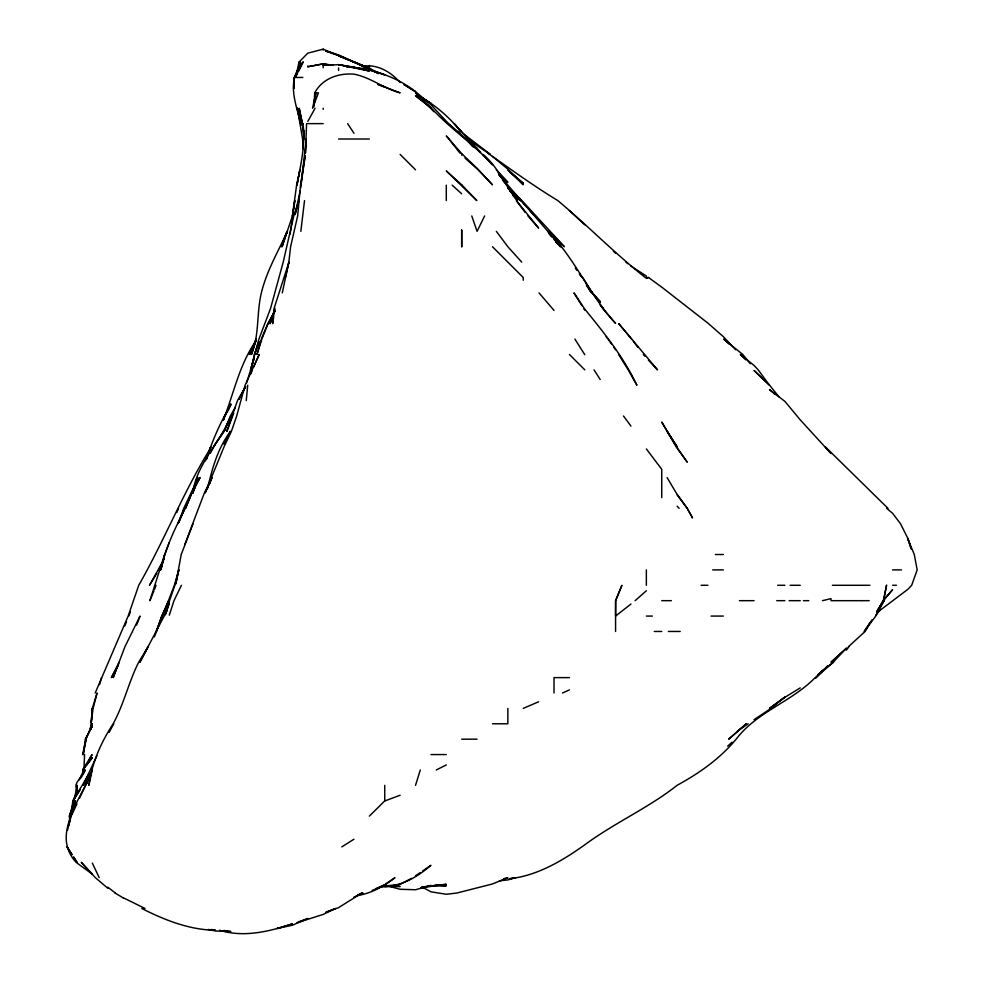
<?xml version="1.0" encoding="UTF-8"?>
<svg xmlns="http://www.w3.org/2000/svg" width="983" height="983" viewBox="0 0 983 983"><rect width="100%" height="100%" fill="white"/><g stroke="black" fill="none" stroke-linecap="round" stroke-linejoin="round"><path stroke-width="1.47" d="M83.801 772.749L84.563 754.563L82.572 754.563L86.135 739.179L83.518 753.162M305.406 153.004L306.61 123.625M76.785 792.335L76.932 785.343L76.846 792.273M290.157 234.151L294.814 200.569L292.418 215.953L282.084 246.733L287.011 231.349L281.199 246.733L287.405 231.349C278.263 251.23 267.02 270.386 261.638 291.767C256.354 312.397 259.672 334.367 251.476 354.458L256.133 339.074L250.051 354.458L256.072 340.462M90.276 729.386L93.09 708.399L97.071 693.015L92.353 708.399L91.296 722.358L92.156 708.399M313.933 106.84L314.72 92.844C322.326 78.517 338.521 72.889 353.966 74.167C370.566 77.301 383.874 88.617 400.13 92.844L377.755 84.317L384.746 87.106M305.467 153.004L306.303 139.008L300.958 185.185L305.16 155.805L300.54 185.185L297.64 215.953L290.612 246.733L288.83 262.129L282.268 292.897M246.266 400.622L247.704 385.238M304.521 200.569L300.847 231.349M314.609 102.637L314.978 99.848M315.359 97.047L315.912 92.844L312.533 108.241L318.455 92.844L314.72 92.844M83.457 753.162L85.398 739.179L92.353 725.896L85.398 739.179M273.716 316.686L272.672 323.677L274.11 308.293L288.953 262.129L285.365 277.513M274.343 312.483L274.748 309.694M91.419 727.985L92.046 723.783L90.743 729.386M300.196 190.776L295.097 214.564L298.893 200.569L293.77 215.953L283.202 262.129L270.595 308.293L258.947 339.074L250.591 369.841L254.118 358.648M300.663 187.974L301.117 185.185M107.749 888.239L95.388 877.672L81.245 862.288L92.353 874.206L76.047 862.288C58.378 842.578 68.085 821.383 77.51 800.727L90.092 776.509L85.238 785.343L92.23 769.959L88.875 785.343C91.812 763.078 100.979 742.472 113.168 723.783C123.858 704.27 128.589 682.313 138.529 662.493L148.077 646.839L139.893 662.235L164.161 616.071L174.863 585.29L178.845 569.894L174.396 585.29L154.356 636.935M67.581 830.107L70.506 816.123M178.795 569.894L175.834 583.89L181.216 554.51L193.073 523.73M296.018 76.06L299.041 62.064L307.802 53.168L323.186 49.15L369.362 68.54L378.332 73.479M250.935 369.841L254.45 354.458L258.959 341.863L254.45 354.458M91.186 727.985L92.205 723.783L86.062 739.179M169.297 542.481L164.653 554.51L160.88 569.894C165.316 548.133 175.171 527.945 185.308 508.346L197.952 477.566L192.84 492.95C196.514 463.89 219.651 443.394 230.268 417.296M68.687 825.917L71.132 816.123L76.969 803.848M76.969 788.034L73.676 800.727L76.969 792.372L76.932 785.343L76.957 791.278M69.879 821.714L69.363 816.123L73.934 800.727L71.181 814.723L72.816 800.727L89.195 773.805M297.038 74.659L300.479 62.064L296.141 76.06M246.647 382.891L254.019 358.648M250.739 374.044L252.348 369.841M99.541 684.61L101.556 677.619M293.229 213.164L292.418 215.953L296.596 185.185L299.926 169.789L296.977 185.185C300.577 164.849 305.836 144.415 302.911 123.625L304.177 139.008L302.371 123.625L299.201 108.241L303.378 127.827M207.462 488.76C212.23 468.498 217.636 448.371 230.513 431.402L225.992 440.372M415.526 785.343L420.306 769.959M274.957 308.293L270.141 323.677L273.581 315.285M169.297 615.149L173.991 600.674L181.413 585.29M164.653 554.51L149.871 600.674L153.913 591.053M223.338 420.208L224.738 416.018L223.215 420.208C233.966 393.446 239.225 364.115 256.428 340.351M166.373 611.758L169.297 603.144L165.255 614.633M206.332 459.38C212.475 440.323 220.524 421.818 230.858 404.652L224.935 416.018L230.858 403.902L228.117 410.636M206.356 459.38L210.767 446.786L205.435 460.781M178.795 522.329L183.747 508.346L195.961 482.702M261.859 339.074L256.968 354.458L261.638 338.361L267.818 323.677L275.031 310.849L268.003 323.677L262.412 337.673M136.625 625.004L140.028 616.071L124.89 646.839L113.192 677.619L119.103 662.235L111.349 677.619L118.538 664.803M154.442 589.616L156.039 585.29M69.756 816.123L75.531 800.727L69.363 816.123M162.871 561.502L159.615 569.894L163.928 558.713M95.191 693.015L128.159 616.071L138.75 585.29C164.333 540.478 183.329 491.967 210.595 448.076M160.278 569.894L161.925 565.704M165.255 614.78L166.766 610.922M124.816 625.888L126.5 621.674M128.736 616.071L130.42 611.868M176.829 512.536L178.525 508.346M178.869 522.329L184.62 508.346L177.8 523.73M184.693 544.766L204.378 492.95L212.095 477.566L205.115 492.95L224.063 446.786L231.374 431.402L236.694 416.018L245.074 385.238L259.266 354.458L253.614 367.052M230.243 417.406L224.112 431.402L230.378 416.018L235.404 407.195M76.969 792.372L73.258 800.727L80.25 789.767M79.463 779.752L83.813 769.959L82.597 769.959L92.353 757.672L82.744 769.959L83.014 774.149M233.671 413.216L226.827 431.402L237.468 400.622L245.517 386.835M79.525 798.171L84.98 786.621M298.771 71.046L303.059 62.064C286.065 81.257 295.662 102.171 300.663 123.625L297.333 108.241L303.206 127.827L297.358 108.241L302.592 139.008L303.219 148.802M159.037 569.894L162.773 562.202L159.037 569.894L161.703 564.77M224.001 444.23L230.243 431.402M96.912 755.902L83.002 785.343L87.917 776.361M484.631 215.953L477.074 231.349L471.766 215.953M210.35 453.2L215.474 443.616L225.66 428.932M238.918 399.344L245.418 386.516M256.01 340.351L248.65 354.458L255.777 341.629M238.93 399.368L245.578 386.835M86.59 764.823L92.07 754.563L82.744 769.959M163.842 559.646L149.477 585.29L156.801 573.396M109.088 732.396L113.77 723.783M81.184 777.651L85.398 769.959L76.969 782.493L75.863 785.343L76.416 791.278M307.802 121.4L315.076 108.241M303.059 62.064L294.286 77.46L293.671 88.654L294.286 77.46L302.838 77.46M871.86 619.917L865.114 631.455L848.304 646.839M85.595 785.343L87.094 782.8M213.594 446.786L223.915 431.402M869.992 622.472L864.229 631.455L875.779 616.071L884.135 600.674L877.18 611.487M846.412 650.132L848.82 646.839M879.797 610.234L875.73 615.321M879.109 610.124L877.18 612.483L907.96 589.247L911.696 585.29L917.176 569.894L914.276 554.51L907.96 539.126L911.216 548.919L907.96 538.598L900.514 523.73L892.576 513.286L886.654 508.346M822.66 671.02L815.632 678.245M824.749 668.833L827.883 665.528M823.84 669.411L815.632 677.619L833.228 662.235L846.412 648.092L831.016 662.235L846.412 648.375M369.362 816.123L384.746 800.875M817.831 674.977L822.23 670.725M464.984 158.066L478.094 169.789L492.471 184.804L477.074 168.24L462.465 154.405L461.691 155.13L461.691 153.569L446.294 135.973L449.206 139.008M727.678 746.146L732.065 742.165M635.129 600.674L646.359 590.758M738.688 730.443L728.673 739.179L746.306 723.783L738.688 730.271L748.174 723.783M815.14 677.619C792.544 700.928 759.675 710.906 738.688 735.972C722.308 757.057 700.388 772.577 677.127 785.306L677.078 785.343C648.276 808.112 614.277 822.906 584.799 844.802C562.337 860.813 537.234 875.767 509.292 878.802M833.584 662.235L821.555 671.352M630.963 604.041L615.579 616.071L615.653 600.674L621.895 585.29L615.579 600.674L615.579 631.455M415.526 875.792L420.257 872.572M422.629 870.95L430.91 865.31C416.743 877.659 399.811 887.158 380.544 886.826M385.889 883.803L394.994 877.672C383.874 886.531 370.91 893.522 356.718 895.697M754.072 719.679L769.468 709.431L784.852 697.119L769.468 708.399L784.852 697.328L800.248 687.903M341.801 846.904L353.966 839.199M411.496 878.347L400.13 884.393L384.746 886.027M436.292 769.959L446.294 764.958M375.764 888.657L384.746 884.565M562.485 693.015L569.415 689.869M735.689 349.813L723.304 336.628L707.907 323.124L661.743 287.134L648.534 277.513L646.359 278.459L646.359 277.513M523.239 708.399L538.635 701.776M372.152 890.463L384.746 885.45M385.361 800.727L400.13 795.247M357.824 894.948L362.973 893.068L353.966 897.356L361.805 893.068L338.582 907.628L325.889 912.261L335.522 908.452L323.186 914.423L296.964 922.754M298.316 921.919L307.802 918.552L292.418 925.224L277.022 928.542L292.418 923.836C269.354 931.54 243.563 937.831 219.664 930.237M503.665 878.728L507.855 877.672L492.471 883.963L456.665 893.068L446.294 894.26L430.91 891.814L421.94 886.875M822.439 600.674L831.016 598.647L831.016 600.674L846.412 600.674M421.117 887.477L430.91 885.462L415.526 889.75L400.13 889.271L388.936 886.285M307.802 65.959L307.802 66.746L323.186 63.772L332.979 65.296M307.802 66.746L323.186 63.969L331.578 65.357M509.354 878.716L515.362 877.672L507.855 879.92L499.462 880.817M421.117 887.796L446.294 884.295L432.311 885.708L446.294 885.843L435.113 885.192M362.358 66.451C376.722 63.477 390.915 71.931 400.13 82.511M323.186 65.333L338.582 64.669L359.569 68.232M384.746 886.506L400.13 886.494L395.94 886.125M299.041 62.064L299.889 62.064M307.802 123.625L323.186 123.625M338.582 139.008L369.362 139.008M461.691 154.405L462.465 154.405M648.534 277.513L645.29 277.513C614.756 253.43 587.601 225.512 557.816 200.569C533.658 185.959 510.73 169.26 487.679 153.065M715.341 554.51L723.304 554.51M712.7 569.894L723.304 569.894M892.576 569.894L901.497 569.894M701.125 585.29L707.907 585.29M777.614 585.29L784.852 585.29M790.123 585.29L800.248 585.29M832.417 585.29L869.943 585.29M892.576 585.29L896.447 585.29M661.743 600.674L671.364 600.674M739.413 600.674L754.072 600.674M776.779 600.674L784.852 600.674M789.152 600.674L800.248 600.674M803.43 600.674L808.8 600.674M847.174 600.674L861.796 600.674M862.177 600.674L869.205 600.674M646.359 616.071L652.368 616.071M711.065 616.071L723.304 616.071M654.309 631.455L661.743 631.455M668.354 631.455L680.187 631.455M569.415 677.619L554.019 677.619L554.019 693.015M492.471 723.783L507.855 723.783L507.855 708.399M461.691 739.179L477.074 739.179M430.91 754.563L446.294 754.563M366.561 67.901L369.362 67.962L369.362 65.468M346.974 67.102L349.776 67.286M353.966 67.299L338.582 64.669L369.362 71.034L353.966 67.323L346.974 66.783L369.362 69.105L384.746 74.88L369.362 70.002C385.975 74.303 402.084 80.815 415.526 91.738L403.976 84.526L415.526 91.591L430.91 104.776L448.494 123.625L466.139 139.008L473.106 146.75M223.866 930.446L230.858 931.528L215.474 930.999L208.47 929.427M211.271 929.488L215.474 930.225C189.67 929.979 164.505 920.039 141.773 908.452M353.966 67.581L358.168 68.38M325.987 51.116L338.582 54.864L365.516 67.372M325.987 51.227L338.582 55.503L369.362 68.232L378.332 73.614M375.764 72.263L369.362 68.54L338.582 55.773L369.362 68.232M145.005 908.452L123.133 897.688M353.966 62.064L365.504 67.544M459.172 130.579L490.48 154.405M420.65 97.084C436.587 105.709 450.005 118.378 461.691 132.091L454.195 123.625L480.65 152.365M469.677 140.483L489.976 154.405M115.109 893.068L123.133 897.86M420.65 97.157L430.91 103.436L420.65 96.715M630.963 266.123L646.359 276.039M474.74 146.946L477.074 148.531L474.728 146.627M107.749 887.17L115.49 893.068M625.913 262.129L627.94 263.727M510.226 172.603L523.239 183.219L507.855 169.789L523.239 184.73L507.855 169.199L492.471 156.383M569.415 210.595L584.799 224.824M613.417 251.353L615.579 253.209M510.017 191.169L523.239 202.989L554.019 238.525L547.9 231.349C575.129 258.492 589.517 295.293 615.579 323.358L602.432 308.293M775.206 394.588L769.468 389.563L784.852 401.322L800.248 419.864L831.016 453.519L825.253 446.786L887.981 508.346M510.128 191.341L520.388 200.569L507.855 188.195M452.155 185.185L461.691 193.798M729.042 344.05L723.685 339.074L742.767 354.458L750.312 363.735M550.898 233.315L564.377 246.733L521.924 200.569L507.855 186.831L521.113 200.569L498.762 174.532L507.474 185.185M498.234 172.91L507.855 182.26L496.354 169.789M446.294 121.953L465.844 139.008L472.995 146.75M442.031 117.739L445.238 120.897M400.13 154.405L415.526 169.789M492.471 246.733L523.239 277.513L523.239 280.266M569.415 354.458L584.799 369.841M471.865 144.243L476.03 148.433M745.593 359.803L740.297 354.458L754.072 365.43L758.176 369.841L769.468 385.238L754.072 370.48L769.468 385.09L779.212 397.071M589.554 289.358L600.183 302.592L589.567 289.862L600.183 301.302M648.387 360.122L657.516 369.841L618.762 323.677L631.664 339.074M677.127 506.184L679.13 508.346M433.908 111.669L415.526 92.844L431.426 108.241C450.386 128.724 473.892 144.268 492.471 164.886M491.512 163.842L482.886 154.405C498.381 166.655 504.684 186.045 517.525 200.569L512.684 195.162M521.727 262.129L507.855 246.733L496.354 231.349M527.072 207.438L523.239 203.174L525.094 205.496M529.948 210.632L533.781 214.896M606.093 336.837L608.072 339.074M527.969 215.953L538.635 228.105L516.321 200.569L525.131 212.328M643.312 354.458L644.836 356.202M539.028 292.897L554.019 310.431M551.131 235.945L549.19 233.647L552.127 236.854M549.251 233.585L552.114 236.94M555.813 241.253L560.273 246.733M555.678 241.499L557.336 243.587M448.912 139.008L460.056 153.213M555.702 241.339L557.398 243.501M633.457 341.433L637.942 347.355M677.127 494.941L687.178 508.346L692.524 517.967L687.264 508.346L676.23 492.95L667.076 477.566M502.854 180.442L504.623 182.813M623.492 416.018L630.963 426.069M646.359 448.924L661.743 469.309L661.743 497.668M575.252 268.04L576.96 270.411M677.975 449.391L687.24 462.182L677.127 447.634L661.743 422.076L675.419 445.508M589.063 289.358L590.758 291.718M608.907 340.265L611.401 343.829M613.908 347.404L615.579 349.788M583.546 308.293L584.799 310.112M676.169 446.786L677.127 448.236M347.638 123.625L353.966 133.283M586.31 284.751L587.822 287.073M589.345 289.407L590.857 291.742M592.356 292.897L582.612 277.513M594.039 369.841L600.183 379.512M574.895 339.074L584.799 354.728M618.602 354.458L628.174 369.841M581.948 305.725L573.986 292.897L584.799 309.154C604.262 332.991 623.677 357.222 636.898 385.238L628.874 371.07M587.17 286.348L588.743 288.977M92.353 863.111L99.197 877.672M302.26 123.625L303.133 127.827M646.359 569.894L646.359 585.29M446.294 185.185L446.294 200.569M384.746 785.343L384.746 800.727M338.582 67.938L338.582 70.481M323.186 49.15L323.186 50.121M323.186 63.772L323.186 67.802M323.186 108.241L323.186 109.334M461.691 230.071L461.691 246.733L461.691 230.071M886.555 585.29L883.606 600.674L877.18 610.848L883.361 600.674L892.576 589.702L883.041 600.674L877.18 612.004L883.361 600.674L886.555 585.29M197.239 477.566L192.951 492.95L197.239 477.566M196.256 483.169L193.897 490.161L196.244 483.169M161.777 616.071L156.309 631.455L161.814 616.071L168.781 600.674L161.777 616.071M210.706 480.368L209.207 484.558L210.706 480.368M191.857 492.95L185.492 508.346L191.882 492.95L200.077 477.566L191.857 492.95M273.901 313.417L268.826 323.677L273.925 313.417M67.114 846.904L72.017 854.596L67.114 846.904M430.91 107.811L415.526 95.707L430.91 107.872M472.688 143.334L470.501 141.601L472.712 143.334M461.691 184.767L446.294 170.931L476.816 200.569L461.691 184.767M561.219 246.733L554.019 239.299L561.182 246.733M603.021 308.293L600.183 304.779L602.972 308.293M582.12 277.513L579.454 273.962L582.12 277.513M677.127 446.786L667.15 431.402L677.127 446.786M76.969 862.288L73.676 857.151L76.969 862.288M304.3 133.418L303.71 130.616L304.312 133.418"/></g></svg>
